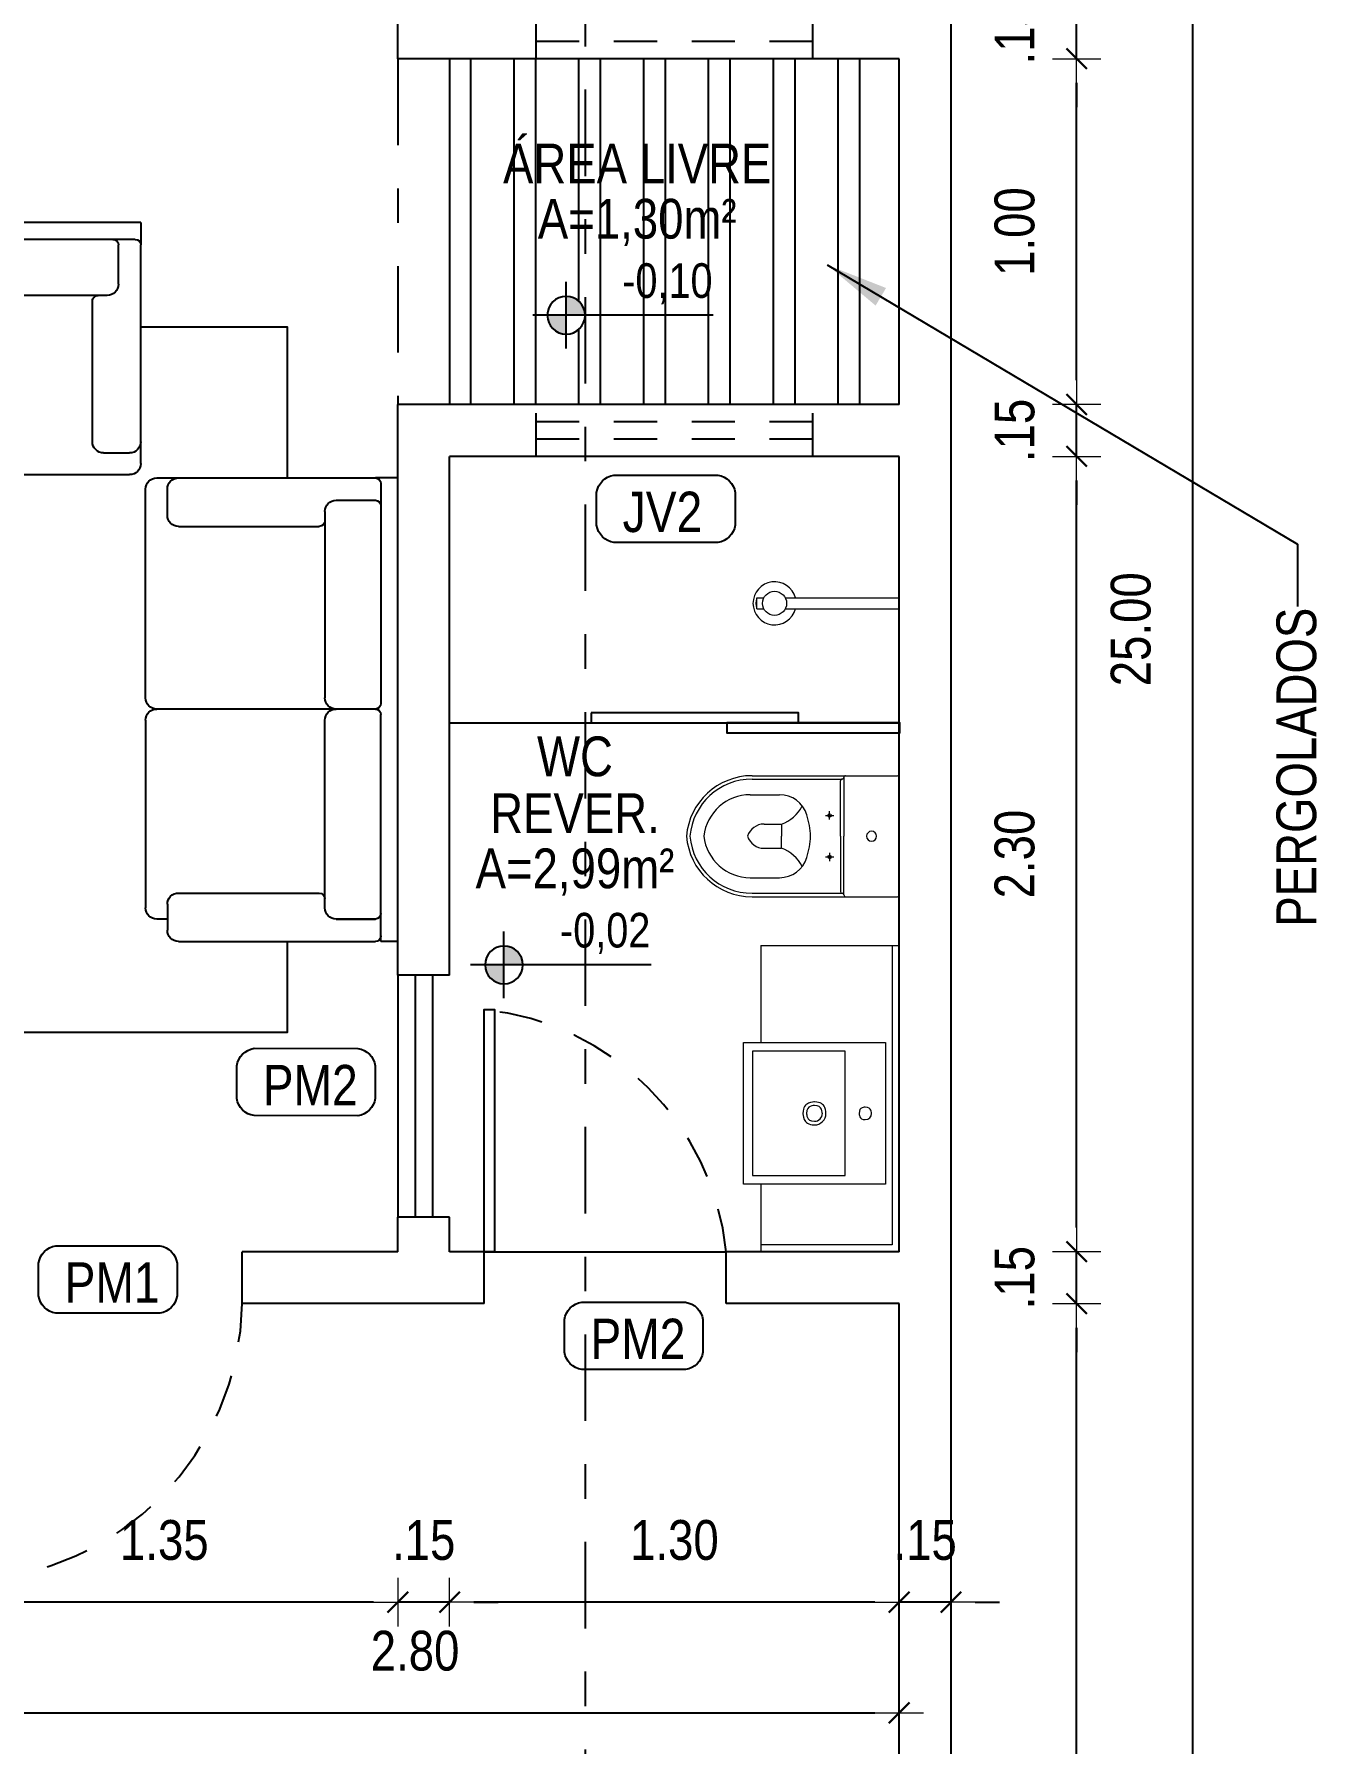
# Model space of a CAD drawing. Extents: x -415 to -176, y -135 to 749.
# Drawn here: x -392.513 to -388.804, y 729.464 to 734.408 of the extents above; entities that cross this region are included whole.
import ezdxf
from ezdxf.enums import TextEntityAlignment as Align

# ---------------------------------------------------------------- set-up
doc = ezdxf.new("R2010")
doc.units = 0
doc.header["$MEASUREMENT"] = 0
doc.header["$PDSIZE"] = -5
doc.linetypes.add('DASHDOT2', pattern=[0.5, 0.25, -0.125, 0, -0.125])
doc.linetypes.add('HIDDEN2', pattern=[0.1875, 0.125, -0.0625])
doc.layers.get('0').update_dxf_attribs({"linetype": 'CONTINUOUS'})
doc.layers.get('Defpoints').update_dxf_attribs({"linetype": 'CONTINUOUS'})
for name, color, linetype in [('AME_FRZ', 7, 'CONTINUOUS'), ('COTA', 7, 'CONTINUOUS'), ('COTAS', 7, 'CONTINUOUS'), ('DIVERSOS', 1, 'CONTINUOUS'), ('E-txt-g', 3, 'CONTINUOUS'), ('Layer1', 7, 'CONTINUOUS'), ('LAYER7', 4, 'CONTINUOUS'), ('TEXTO3', 4, 'CONTINUOUS')]:
    doc.layers.add(name, color=color, linetype=linetype)
for name, color, linetype, lineweight in [('E-Cta-W', 7, 'CONTINUOUS', 20), ('E-Lay-9', 9, 'CONTINUOUS', 9), ('E-Pen-C', 4, 'CONTINUOUS', 15), ('E-Pen-G', 3, 'CONTINUOUS', 30), ('E-Txt-W', 7, 'CONTINUOUS', 20)]:
    doc.layers.add(name, color=color, linetype=linetype, lineweight=lineweight)
doc.styles.add('F2', font='swissc.ttf')
doc.styles.add('REG60', font='romans.shx', dxfattribs={"width": 0.8, "height": 0.15})
doc.styles.add('REG80', font='romans.shx', dxfattribs={"width": 0.8, "height": 0.2})
doc.dimstyles.new('DIMENSION-1', dxfattribs={"dimtxt": 0.11, "dimasz": 0.07, "dimexe": 1, "dimexo": 0, "dimgap": 0.12, "dimtad": 1, "dimzin": 7, "dimdsep": 46, "dimtxsty": 'F2', "dimblk1": 'TRACO', "dimblk2": 'TRACO', "dimsah": 1, "dimcen": 1, "dimse1": 1, "dimse2": 1, "dimclrd": 256, "dimclre": 256, "dimclrt": 6, "dimadec": 0, "dimazin": 0, "dimtfac": 1, "dimtix": 1, "dimtmove": 2, "dimatfit": 3, "dimldrblk": 'TRACO', "dimfxl": 1, "dimtolj": 1, "dimtzin": 0, "dimarcsym": 0})
doc.dimstyles.get("Standard").update_dxf_attribs({"dimtxt": 0.18, "dimasz": 0.18, "dimexe": 0.18, "dimexo": 0.0625, "dimgap": 0.09, "dimtad": 0, "dimtih": 1, "dimtoh": 1, "dimdec": 4, "dimzin": 0, "dimdsep": 46, "dimtxsty": 'Standard', "dimcen": 0.09, "dimadec": 0, "dimazin": 0, "dimtfac": 1, "dimtdec": 4, "dimtofl": 0, "dimtmove": 0, "dimatfit": 3, "dimfxl": 1, "dimtolj": 1, "dimtzin": 0, "dimarcsym": 0})

# ---------------------------------------------------------------- blocks, each defined once
blk = doc.blocks.new('vaso-s')
at = {"color": 8}
for start, end in [(0, 180), (180, 0)]:
    blk.add_arc((0.08, 0), 0.0143, start, end, dxfattribs=at)
at = {"layer": 'E-Lay-9', "color": 8}
for p, q in [((0, 0.17), (0, 0)), ((0.4256, 0.175), (0.005, 0.175)), ((0.16, 0.17), (0.16, 0.17)), ((0.16, 0.17), (0.16, 0)), ((0.4256, 0.165), (0.165, 0.165)), ((0.17, 0), (0.17, 0.16)), ((0.4306, 0.12), (0.3459, 0.12)), ((0.2134, 0.06), (0.1891, 0.06)), ((0.2013, 0.0479), (0.2013, 0.0722)), ((0.3406, 0.035), (0.3406, 0)), ((0.3906, 0.035), (0.3406, 0.035)), ((0, -0.17), (0, 0)), ((0.16, -0.17), (0.16, 0)), ((0.17, 0), (0.17, -0.1601)), ((0.2013, -0.0479), (0.2013, -0.0722)), ((0.3406, -0.035), (0.3406, 0)), ((0.3906, -0.035), (0.3406, -0.035)), ((0.2134, -0.06), (0.1891, -0.06)), ((0.4306, -0.12), (0.3459, -0.12)), ((0.4256, -0.175), (0.005, -0.175)), ((0.16, -0.17), (0.16, -0.17)), ((0.4256, -0.165), (0.165, -0.165))]:
    blk.add_line(p, q, dxfattribs=at)
for centre in [(0.2013, 0.06), (0.2013, -0.06)]:
    blk.add_circle(centre, 0.005, dxfattribs=at)
for centre, radius, start, end in [((0.005, 0.17), 0.005, 90, 180), ((0.155, 0.17), 0.005, 0, 90), ((0.165, 0.17), 0.00495, 180, 270), ((0.165, 0.16), 0.00495, 0, 90), ((0.4256, -0.015), 0.19, 4.5281, 90), ((0.4256, -0.015), 0.18, 4.7802, 90), ((0.3459, 0.0375), 0.0825, 90, 163.0355), ((0.4306, -0.015), 0.135, 6.3794, 90), ((0.518, -0.015), 0.2624, 163.0355, 176.7233), ((0.3754, 0.1358), 0.1066, 206.9395, 250.9647), ((0.3906, -0.015), 0.05, 17.4576, 90), ((0.518, 0.015), 0.2624, 183.2767, 196.9645), ((0.3754, -0.1358), 0.1066, 109.0353, 153.0605), ((0.3906, 0.015), 0.05, 270, 342.5424), ((0.4256, 0.015), 0.19, 270, 355.4719), ((0.4256, 0.015), 0.18, 270, 355.2198), ((0.4306, 0.015), 0.135, 270, 353.6206), ((0.3459, -0.0375), 0.0825, 196.9645, 270), ((0.005, -0.17), 0.005, 180, 270), ((0.155, -0.17), 0.005, 270, 0), ((0.165, -0.17), 0.00495, 90, 180), ((0.165, -0.1601), 0.00495, 270, 0)]:
    blk.add_arc(centre, radius, start, end, dxfattribs=at)
blk = doc.blocks.new('TRACO')
at = {"layer": 'E-Pen-C'}
for p, q in [((0, 1), (0, -1)), ((-1, 0), (1, 0))]:
    blk.add_line(p, q, dxfattribs=at)
at = {"layer": 'E-Pen-G'}
blk.add_line((-0.424, -0.424), (0.424, 0.424), dxfattribs=at)
blk = doc.blocks.new('*D287')
at = {"color": 4, "lineweight": -2}
blk.add_line((-389.498, 727.3071), (-389.498, 730.6671), dxfattribs=at)
at = {"layer": 'Defpoints', "color": 0, "linetype": 'Continuous'}
for p in [(-390.0112, 730.7371), (-389.498, 730.7371), (-390.0112, 727.2371)]:
    blk.add_point(p, dxfattribs=at)
at = {"color": 4, "linetype": 'Continuous', "lineweight": -2, "xscale": 0.07, "yscale": 0.07, "zscale": 0.07}
for p, rotation in [((-389.498, 730.7371), 90), ((-389.498, 727.2371), 270)]:
    blk.add_blockref('TRACO', p, dxfattribs=dict(at, rotation=rotation))
at = {"color": 4, "linetype": 'Continuous', "insert": (-389.677, 728.9871), "char_height": 0.115, "attachment_point": 5, "rotation": 90, "style": 'F2'}
blk.add_mtext('\\A1;3.50', dxfattribs=at)
blk = doc.blocks.new('*D288')
at = {"color": 4, "lineweight": -2}
for p, q in [((-389.498, 730.9571), (-389.498, 731.0271)), ((-389.498, 730.7371), (-389.498, 730.8871)), ((-389.498, 730.6671), (-389.498, 730.5971))]:
    blk.add_line(p, q, dxfattribs=at)
at = {"layer": 'Defpoints', "color": 0, "linetype": 'Continuous'}
for p in [(-390.0112, 730.8871), (-389.498, 730.8871), (-390.0112, 730.7371)]:
    blk.add_point(p, dxfattribs=at)
at = {"color": 4, "linetype": 'Continuous', "lineweight": -2, "xscale": 0.07, "yscale": 0.07, "zscale": 0.07}
for p, rotation in [((-389.498, 730.8871), 270), ((-389.498, 730.7371), 90)]:
    blk.add_blockref('TRACO', p, dxfattribs=dict(at, rotation=rotation))
at = {"color": 4, "linetype": 'Continuous', "insert": (-389.6771, 730.8121), "char_height": 0.115, "attachment_point": 5, "rotation": 90, "style": 'F2'}
blk.add_mtext('\\A1;.15', dxfattribs=at)
blk = doc.blocks.new('*D289')
at = {"color": 4, "lineweight": -2}
blk.add_line((-389.498, 730.9571), (-389.498, 733.1171), dxfattribs=at)
at = {"layer": 'Defpoints', "color": 0, "linetype": 'Continuous'}
for p in [(-390.0112, 733.1871), (-389.498, 733.1871), (-390.0112, 730.8871)]:
    blk.add_point(p, dxfattribs=at)
at = {"color": 4, "linetype": 'Continuous', "lineweight": -2, "xscale": 0.07, "yscale": 0.07, "zscale": 0.07}
for p, rotation in [((-389.498, 733.1871), 90), ((-389.498, 730.8871), 270)]:
    blk.add_blockref('TRACO', p, dxfattribs=dict(at, rotation=rotation))
at = {"color": 4, "linetype": 'Continuous', "insert": (-389.6771, 732.0371), "char_height": 0.115, "attachment_point": 5, "rotation": 90, "style": 'F2'}
blk.add_mtext('\\A1;2.30', dxfattribs=at)
blk = doc.blocks.new('*D290')
at = {"color": 4, "lineweight": -2}
for p, q in [((-389.498, 733.4071), (-389.498, 733.4771)), ((-389.498, 733.1871), (-389.498, 733.3371)), ((-389.498, 733.1171), (-389.498, 733.0471))]:
    blk.add_line(p, q, dxfattribs=at)
at = {"layer": 'Defpoints', "color": 0, "linetype": 'Continuous'}
for p in [(-390.0112, 733.3371), (-389.498, 733.3371), (-390.0112, 733.1871)]:
    blk.add_point(p, dxfattribs=at)
at = {"color": 4, "linetype": 'Continuous', "lineweight": -2, "xscale": 0.07, "yscale": 0.07, "zscale": 0.07}
for p, rotation in [((-389.498, 733.3371), 270), ((-389.498, 733.1871), 90)]:
    blk.add_blockref('TRACO', p, dxfattribs=dict(at, rotation=rotation))
at = {"color": 4, "linetype": 'Continuous', "insert": (-389.6771, 733.2621), "char_height": 0.115, "attachment_point": 5, "rotation": 90, "style": 'F2'}
blk.add_mtext('\\A1;.15', dxfattribs=at)
blk = doc.blocks.new('*D291')
at = {"color": 4, "lineweight": -2}
blk.add_line((-389.498, 733.4071), (-389.498, 734.2671), dxfattribs=at)
at = {"layer": 'Defpoints', "color": 0, "linetype": 'Continuous'}
for p in [(-390.0112, 734.3371), (-389.498, 734.3371), (-390.0112, 733.3371)]:
    blk.add_point(p, dxfattribs=at)
at = {"color": 4, "linetype": 'Continuous', "lineweight": -2, "xscale": 0.07, "yscale": 0.07, "zscale": 0.07}
for p, rotation in [((-389.498, 734.3371), 90), ((-389.498, 733.3371), 270)]:
    blk.add_blockref('TRACO', p, dxfattribs=dict(at, rotation=rotation))
at = {"color": 4, "linetype": 'Continuous', "insert": (-389.6771, 733.8371), "char_height": 0.115, "attachment_point": 5, "rotation": 90, "style": 'F2'}
blk.add_mtext('\\A1;1.00', dxfattribs=at)
blk = doc.blocks.new('*D292')
at = {"color": 4, "lineweight": -2}
for p, q in [((-389.498, 734.5571), (-389.498, 734.6271)), ((-389.498, 734.3371), (-389.498, 734.4871)), ((-389.498, 734.2671), (-389.498, 734.1971))]:
    blk.add_line(p, q, dxfattribs=at)
at = {"layer": 'Defpoints', "color": 0, "linetype": 'Continuous'}
for p in [(-390.0112, 734.4871), (-389.498, 734.4871), (-390.0112, 734.3371)]:
    blk.add_point(p, dxfattribs=at)
at = {"color": 4, "linetype": 'Continuous', "lineweight": -2, "xscale": 0.07, "yscale": 0.07, "zscale": 0.07}
for p, rotation in [((-389.498, 734.4871), 270), ((-389.498, 734.3371), 90)]:
    blk.add_blockref('TRACO', p, dxfattribs=dict(at, rotation=rotation))
at = {"color": 4, "linetype": 'Continuous', "insert": (-389.6771, 734.4121), "char_height": 0.115, "attachment_point": 5, "rotation": 90, "style": 'F2'}
blk.add_mtext('\\A1;.15', dxfattribs=at)
blk = doc.blocks.new('*D303')
at = {"color": 4, "lineweight": -2}
blk.add_line((-389.162, 720.2571), (-389.162, 745.1171), dxfattribs=at)
at = {"layer": 'Defpoints', "color": 0, "linetype": 'Continuous'}
for p in [(-389.8612, 745.1871), (-389.162, 745.1871), (-389.8612, 720.1871)]:
    blk.add_point(p, dxfattribs=at)
at = {"color": 4, "linetype": 'Continuous', "lineweight": -2, "xscale": 0.07, "yscale": 0.07, "zscale": 0.07}
for p, rotation in [((-389.162, 745.1871), 90), ((-389.162, 720.1871), 270)]:
    blk.add_blockref('TRACO', p, dxfattribs=dict(at, rotation=rotation))
at = {"color": 4, "linetype": 'Continuous', "insert": (-389.3411, 732.6871), "char_height": 0.115, "attachment_point": 5, "rotation": 90, "style": 'F2'}
blk.add_mtext('\\A1;25.00', dxfattribs=at)
blk = doc.blocks.new('TXT-AMB75')
at = {"layer": 'E-txt-g', "style": 'REG80', "width": 0.8, "flags": 8}
blk.add_attdef('TXT', text='', height=0.2, dxfattribs=at).set_placement((0.0055, 0.2964), align=Align.CENTER)
at = {"layer": 'E-Txt-W', "style": 'REG60', "width": 0.8, "flags": 8}
blk.add_attdef('TXT', text='', height=0.15, dxfattribs=at).set_placement((0.0055, 0.0271), align=Align.CENTER)
blk = doc.blocks.new('NIVEL')
at = {"layer": 'DIVERSOS'}
h = blk.add_hatch(color=7, dxfattribs=at)
h.paths.add_polyline_path([(0, 0.137, 0.414214), (-0.137, 0), (0, 0)])
h.paths.add_polyline_path([(0, 0), (0, -0.137, 0.414214), (0.137, 0)])
at = {"layer": 'DIVERSOS', "color": 7}
for p, q in [((0, 0.242), (0, -0.242)), ((1.067, 0), (-0.242, 0))]:
    blk.add_line(p, q, dxfattribs=at)
blk.add_circle((0, 0), 0.137, dxfattribs=at)
blk = doc.blocks.new('A$C7AFB675E')
at = {"color": 8}
for p, q in [((3.5035, 3.7432), (3.5035, 3.6832)), ((3.5035, 3.7432), (5.1585, 3.7432)), ((5.1585, 3.7432), (5.1585, 3.6632)), ((3.5035, 3.6832), (3.5635, 3.6832)), ((3.5035, 2.9606), (3.5035, 3.6632)), ((3.5235, 3.6832), (3.6035, 3.6832)), ((3.5835, 3.5232), (3.5835, 3.6632)), ((3.5835, 3.6632), (3.5835, 3.5232)), ((3.6035, 3.6832), (4.3135, 3.6832)), ((4.3335, 3.6632), (4.3335, 3.5232)), ((4.3335, 3.6632), (4.3335, 3.5232)), ((5.0585, 3.6832), (4.3535, 3.6832)), ((5.1385, 3.6832), (5.0585, 3.6832)), ((5.0785, 3.5232), (5.0785, 3.6632)), ((5.1585, 2.8832), (5.1585, 3.6632)), ((3.6235, 3.4832), (4.2935, 3.4832)), ((4.3335, 3.5232), (4.3335, 2.8832)), ((4.3335, 3.5232), (4.3335, 2.8832)), ((5.0385, 3.4832), (4.3735, 3.4832)), ((3.6765, 2.9606), (3.6765, 3.4632)), ((4.9855, 2.9606), (4.9855, 3.4632)), ((3.6365, 2.9206), (3.5435, 2.9206)), ((3.5835, 2.9206), (3.5835, 2.8832)), ((3.5835, 2.9206), (3.5835, 2.8832)), ((5.0255, 2.9206), (5.1185, 2.9206)), ((4.2935, 2.8432), (3.6235, 2.8432)), ((4.3735, 2.8432), (4.9185, 2.8432)), ((4.9185, 2.8432), (5.1185, 2.8432)), ((5.2102, 2.8261), (5.9902, 2.8261)), ((6.0702, 2.8261), (5.9902, 2.8261)), ((6.0702, 2.8261), (6.0702, 0.4261)), ((5.1702, 2.0411), (5.1702, 2.7861)), ((5.2477, 2.6931), (5.2477, 2.7861)), ((6.0102, 2.8061), (6.0102, 2.7261)), ((5.8102, 2.7061), (5.8102, 2.0411)), ((5.8502, 2.7461), (5.9902, 2.7461)), ((6.0102, 2.7261), (6.0102, 2.0211)), ((5.2877, 2.6531), (5.7902, 2.6531)), ((5.1702, 1.2911), (5.1702, 1.9611)), ((5.8502, 2.0011), (5.2102, 2.0011)), ((5.8502, 2.0011), (5.2102, 2.0011)), ((5.8102, 1.9611), (5.8102, 1.2911)), ((5.9902, 2.0011), (5.8502, 2.0011)), ((6.0102, 1.9811), (6.0102, 1.2711)), ((5.8502, 1.2511), (5.2102, 1.2511)), ((5.8502, 1.2511), (5.2102, 1.2511)), ((5.9902, 1.2511), (5.8502, 1.2511)), ((5.9902, 1.2511), (5.8502, 1.2511)), ((6.0102, 0.5261), (6.0102, 1.2311)), ((5.1702, 1.2111), (5.1702, 0.6661)), ((5.8102, 0.5461), (5.8102, 1.2111)), ((5.1702, 0.6661), (5.1702, 0.4661)), ((5.2477, 0.5591), (5.2477, 0.4661)), ((5.2877, 0.5991), (5.7902, 0.5991)), ((5.8502, 0.5061), (5.9902, 0.5061)), ((6.0102, 0.4461), (6.0102, 0.5261)), ((5.2102, 0.4261), (5.9902, 0.4261)), ((6.0702, 0.4261), (5.9902, 0.4261))]:
    blk.add_line(p, q, dxfattribs=at)
at = {"color": 8, "linetype": 'Continuous'}
for points in [[(5.6966, 0.4261), (5.6966, 0.1264), (3.1799, 0.1264), (3.1799, 3.3493), (3.5035, 3.3493)], [(5.1585, 3.3493), (5.6966, 3.3493), (5.6966, 2.8261)]]:
    blk.add_lwpolyline(points, dxfattribs=at)
at = {"color": 8}
for centre, radius, start, end in [((3.5235, 3.6632), 0.02, 90, 180), ((3.6035, 3.6632), 0.02, 90, 180), ((3.6035, 3.6632), 0.02, 90, 180), ((4.3135, 3.6632), 0.02, 0, 90), ((4.3535, 3.6632), 0.02, 90, 180), ((5.0585, 3.6632), 0.02, 0, 90), ((5.1385, 3.6632), 0.02, 0, 90), ((3.6235, 3.5232), 0.04, 180, 270), ((3.6235, 3.5232), 0.04, 180, 270), ((3.6565, 3.4632), 0.02, 0, 90), ((4.2935, 3.5232), 0.04, 270, 0), ((4.3735, 3.5232), 0.04, 180, 270), ((5.0055, 3.4632), 0.02, 90, 180), ((5.0385, 3.5232), 0.04, 270, 0), ((3.5435, 2.9606), 0.04, 180, 270), ((3.6365, 2.9606), 0.04, 270, 0), ((5.0255, 2.9606), 0.04, 180, 270), ((5.1185, 2.9606), 0.04, 270, 0), ((3.6235, 2.8832), 0.04, 180, 270), ((4.2935, 2.8832), 0.04, 270, 0), ((4.3735, 2.8832), 0.04, 180, 270), ((5.1185, 2.8832), 0.04, 270, 0), ((5.2102, 2.7861), 0.04, 90, 180), ((5.2877, 2.7861), 0.04, 90, 180), ((5.9902, 2.8061), 0.02, 0, 90), ((5.2877, 2.6931), 0.04, 180, 270), ((5.8502, 2.7061), 0.04, 90, 180), ((5.9902, 2.7261), 0.02, 0, 90), ((5.7902, 2.6731), 0.02, 270, 0), ((5.2102, 2.0411), 0.04, 180, 270), ((5.8502, 2.0411), 0.04, 180, 270), ((5.9902, 2.0211), 0.02, 270, 0), ((5.2102, 1.9611), 0.04, 90, 180), ((5.8502, 1.9611), 0.04, 90, 180), ((5.9902, 1.9811), 0.02, 0, 90), ((5.2102, 1.2911), 0.04, 180, 270), ((5.8502, 1.2911), 0.04, 180, 270), ((5.2102, 1.2111), 0.04, 90, 180), ((5.8502, 1.2111), 0.04, 90, 180), ((5.9902, 1.2711), 0.02, 270, 0), ((5.9902, 1.2311), 0.02, 0, 90), ((5.2877, 0.5591), 0.04, 90, 180), ((5.7902, 0.5791), 0.02, 0, 90), ((5.8502, 0.5461), 0.04, 180, 270), ((5.9902, 0.5261), 0.02, 270, 0), ((5.2102, 0.4661), 0.04, 180, 270), ((5.2877, 0.4661), 0.04, 180, 270), ((5.9902, 0.4461), 0.02, 270, 0)]:
    blk.add_arc(centre, radius, start, end, dxfattribs=at)
at = {"layer": 'COTA', "color": 8, "linetype": 'Continuous'}
for p, q in [((3.9095, 2.0967), (4.1409, 2.328)), ((3.9095, 1.6833), (4.5543, 2.328)), ((3.9095, 2.1091), (4.1285, 2.328)), ((3.9095, 2.2372), (4.0004, 2.328)), ((3.9095, 1.9603), (4.2773, 2.328)), ((3.9339, 1.5836), (4.6783, 2.328)), ((4.1199, 1.8936), (4.5543, 2.328)), ((4.2997, 1.7965), (4.7151, 2.2119)), ((3.9095, 1.27), (4.7151, 2.0755)), ((3.9574, 1.1773), (4.7151, 1.9349)), ((4.0773, 1.1773), (4.7151, 1.8151)), ((3.9095, 1.6833), (3.9132, 1.687)), ((4.2303, 1.1773), (4.7151, 1.6621)), ((3.9095, 1.4064), (4.0103, 1.5071)), ((4.2344, 1.1773), (4.5766, 1.5195)), ((4.5113, 1.1773), (4.6738, 1.3397)), ((4.6271, 1.1773), (4.7151, 1.2653)), ((4.6779, 1.2116), (4.7151, 1.2488))]:
    blk.add_line(p, q, dxfattribs=at)
at = {"layer": 'E-Lay-9', "color": 8}
for p, q in [((4.7151, 2.328), (3.9095, 2.328)), ((3.9095, 2.328), (3.9095, 1.1773)), ((4.7151, 1.1773), (4.7151, 2.328)), ((3.9095, 1.1773), (4.7151, 1.1773))]:
    blk.add_line(p, q, dxfattribs=at)
blk = doc.blocks.new('Chuveiro')
at = {"layer": 'E-Lay-9', "color": 8}
for p, q in [((-0.0311, 0.0156), (-0.3604, 0.0156)), ((0.0509, 0.0156), (0.0311, 0.0156)), ((0.0509, 0.0156), (0.0509, -0.0156)), ((-0.0311, -0.0156), (-0.3604, -0.0156)), ((0.0509, -0.0156), (0.0311, -0.0156))]:
    blk.add_line(p, q, dxfattribs=at)
blk.add_circle((0, 0), 0.0348, dxfattribs=at)
for centre, radius, start, end in [((0, 0), 0.0624, 194.4775, 165.5225), ((0.0093, 0), 0.0444, 339.4266, 20.5734)]:
    blk.add_arc(centre, radius, start, end, dxfattribs=at)
blk = doc.blocks.new('*D340')
at = {"color": 4, "lineweight": -2}
for p, q in [((-390.0812, 729.8738), (-390.1512, 729.8738)), ((-389.8612, 729.8738), (-390.0112, 729.8738)), ((-389.7912, 729.8738), (-389.7212, 729.8738))]:
    blk.add_line(p, q, dxfattribs=at)
at = {"layer": 'Defpoints', "color": 0, "linetype": 'Continuous'}
for p in [(-390.0112, 730.4275), (-389.8612, 730.3975), (-390.0112, 729.8738)]:
    blk.add_point(p, dxfattribs=at)
at = {"color": 4, "linetype": 'Continuous', "lineweight": -2, "xscale": 0.07, "yscale": 0.07, "zscale": 0.07}
blk.add_blockref('TRACO', (-390.0112, 729.8738), dxfattribs=at)
at = {"color": 4, "linetype": 'Continuous', "lineweight": -2, "xscale": 0.07, "yscale": 0.07, "zscale": 0.07, "rotation": 180}
blk.add_blockref('TRACO', (-389.8612, 729.8738), dxfattribs=at)
at = {"color": 4, "linetype": 'Continuous', "insert": (-389.9362, 730.0528), "char_height": 0.115, "attachment_point": 5, "style": 'F2'}
blk.add_mtext('\\A1;.15', dxfattribs=at)
blk = doc.blocks.new('*D341')
at = {"color": 4, "lineweight": -2}
blk.add_line((-390.0812, 729.8738), (-391.2412, 729.8738), dxfattribs=at)
at = {"layer": 'Defpoints', "color": 0, "linetype": 'Continuous'}
for p in [(-391.3112, 730.5775), (-390.0112, 730.4275), (-391.3112, 729.8738)]:
    blk.add_point(p, dxfattribs=at)
at = {"color": 4, "linetype": 'Continuous', "lineweight": -2, "xscale": 0.07, "yscale": 0.07, "zscale": 0.07, "rotation": 180}
blk.add_blockref('TRACO', (-391.3112, 729.8738), dxfattribs=at)
at = {"color": 4, "linetype": 'Continuous', "lineweight": -2, "xscale": 0.07, "yscale": 0.07, "zscale": 0.07}
blk.add_blockref('TRACO', (-390.0112, 729.8738), dxfattribs=at)
at = {"color": 4, "linetype": 'Continuous', "insert": (-390.6612, 730.0528), "char_height": 0.115, "attachment_point": 5, "style": 'F2'}
blk.add_mtext('\\A1;1.30', dxfattribs=at)
blk = doc.blocks.new('*D342')
at = {"color": 4, "lineweight": -2}
for p, q in [((-391.5312, 729.8738), (-391.6012, 729.8738)), ((-391.3112, 729.8738), (-391.4612, 729.8738)), ((-391.2412, 729.8738), (-391.1712, 729.8738))]:
    blk.add_line(p, q, dxfattribs=at)
at = {"layer": 'Defpoints', "color": 0, "linetype": 'Continuous'}
for p in [(-391.4612, 730.5775), (-391.3112, 730.5775), (-391.4612, 729.8738)]:
    blk.add_point(p, dxfattribs=at)
at = {"color": 4, "linetype": 'Continuous', "lineweight": -2, "xscale": 0.07, "yscale": 0.07, "zscale": 0.07}
blk.add_blockref('TRACO', (-391.4612, 729.8738), dxfattribs=at)
at = {"color": 4, "linetype": 'Continuous', "lineweight": -2, "xscale": 0.07, "yscale": 0.07, "zscale": 0.07, "rotation": 180}
blk.add_blockref('TRACO', (-391.3112, 729.8738), dxfattribs=at)
at = {"color": 4, "linetype": 'Continuous', "insert": (-391.3862, 730.0528), "char_height": 0.115, "attachment_point": 5, "style": 'F2'}
blk.add_mtext('\\A1;.15', dxfattribs=at)
blk = doc.blocks.new('*D343')
at = {"color": 4, "lineweight": -2}
blk.add_line((-391.5312, 729.8738), (-392.7412, 729.8738), dxfattribs=at)
at = {"layer": 'Defpoints', "color": 0, "linetype": 'Continuous'}
for p in [(-391.4612, 730.5775), (-392.8112, 730.4275), (-392.8112, 729.8738)]:
    blk.add_point(p, dxfattribs=at)
at = {"color": 4, "linetype": 'Continuous', "lineweight": -2, "xscale": 0.07, "yscale": 0.07, "zscale": 0.07, "rotation": 180}
blk.add_blockref('TRACO', (-392.8112, 729.8738), dxfattribs=at)
at = {"color": 4, "linetype": 'Continuous', "lineweight": -2, "xscale": 0.07, "yscale": 0.07, "zscale": 0.07}
blk.add_blockref('TRACO', (-391.4612, 729.8738), dxfattribs=at)
at = {"color": 4, "linetype": 'Continuous', "insert": (-392.1362, 730.0528), "char_height": 0.115, "attachment_point": 5, "style": 'F2'}
blk.add_mtext('\\A1;1.35', dxfattribs=at)
blk = doc.blocks.new('*D349')
at = {"color": 4, "lineweight": -2}
blk.add_line((-392.7412, 729.5536), (-390.0812, 729.5536), dxfattribs=at)
at = {"layer": 'Defpoints', "color": 0, "linetype": 'Continuous'}
for p in [(-392.8112, 730.7371), (-390.0112, 730.7371), (-390.0112, 729.5536)]:
    blk.add_point(p, dxfattribs=at)
at = {"color": 4, "linetype": 'Continuous', "lineweight": -2, "xscale": 0.07, "yscale": 0.07, "zscale": 0.07, "rotation": 180}
blk.add_blockref('TRACO', (-392.8112, 729.5536), dxfattribs=at)
at = {"color": 4, "linetype": 'Continuous', "lineweight": -2, "xscale": 0.07, "yscale": 0.07, "zscale": 0.07}
blk.add_blockref('TRACO', (-390.0112, 729.5536), dxfattribs=at)
at = {"color": 4, "linetype": 'Continuous', "insert": (-391.4112, 729.7327), "char_height": 0.115, "attachment_point": 5, "style": 'F2'}
blk.add_mtext('\\A1;2.80', dxfattribs=at)

msp = doc.modelspace()

# ---------------------------------------------------------------- hatches: boundary and pattern name
at = {"linetype": 'HIDDEN2'}
h = msp.add_hatch(dxfattribs=at)
h.set_pattern_fill('ANSI32', color=8, scale=0.5, angle=45, style=0)
h.paths.add_polyline_path([(-391.3112, 734.3371), (-391.3112, 733.3371), (-390.9182, 733.3371), (-390.9182, 733.595), (-390.9193, 733.595, -1), (-391.0289, 733.595, -1), (-390.9193, 733.595), (-390.9193, 734.3371)])
h.paths.add_polyline_path([(-390.0112, 734.3371), (-390.9182, 734.3371), (-390.9182, 733.3371), (-390.0112, 733.3371)])
h.paths.add_polyline_path([(-391.1246, 733.7603), (-390.4131, 733.7603), (-390.4131, 733.967), (-391.1246, 733.967)], flags=9)
h.paths.add_polyline_path([(-391.1662, 733.9396), (-390.3715, 733.9396), (-390.3715, 734.159), (-391.1662, 734.159)], flags=9)
h.paths.add_polyline_path([(-390.842, 733.5963), (-390.5062, 733.5963), (-390.5062, 733.776), (-390.842, 733.776)], flags=24)

# ---------------------------------------------------------------- linework, layer by layer
at = {"layer": 'AME_FRZ', "color": 7, "linetype": 'Continuous'}
for points in [[(-390.9021, 732.4451), (-390.9021, 732.4164), (-390.3021, 732.4164), (-390.3021, 732.4451)], [(-390.5096, 732.4164), (-390.5096, 732.3878), (-390.0096, 732.3878), (-390.0096, 732.4164)]]:
    msp.add_lwpolyline(points, close=True, dxfattribs=at)
at = {"layer": 'COTA', "color": 8, "linetype": 'DASHDOT2'}
msp.add_line((-391.4612, 734.3371), (-391.4612, 733.3371), dxfattribs=at)
at = {"layer": 'COTA', "color": 8, "linetype": 'Continuous'}
msp.add_line((-391.2112, 730.8871), (-390.5112, 730.8871), dxfattribs=at)
at = {"layer": 'COTA', "color": 4, "linetype": 'Continuous'}
for points in [[(-390.4857, 732.9879, -0.331371), (-390.5357, 732.9379), (-390.836, 732.9382, -0.332506), (-390.886, 732.9879), (-390.886, 733.0826, -0.330378), (-390.836, 733.1329), (-390.5357, 733.1326, -0.331371), (-390.4857, 733.0826)], [(-391.5264, 731.3303, -0.331371), (-391.5764, 731.2803), (-391.8767, 731.2806, -0.332506), (-391.9267, 731.3303), (-391.9267, 731.425, -0.330378), (-391.8767, 731.4753), (-391.5764, 731.475, -0.331371), (-391.5264, 731.425)], [(-392.0994, 730.7594, -0.331371), (-392.1494, 730.7094), (-392.4497, 730.7097, -0.332506), (-392.4997, 730.7594), (-392.4997, 730.8541, -0.330378), (-392.4497, 730.9044), (-392.1494, 730.9041, -0.331371), (-392.0994, 730.8541)], [(-390.5788, 730.5963, -0.331371), (-390.6288, 730.5463), (-390.9291, 730.5466, -0.332506), (-390.9791, 730.5963), (-390.9791, 730.691, -0.330378), (-390.9291, 730.7413), (-390.6288, 730.741, -0.331371), (-390.5788, 730.691)]]:
    msp.add_lwpolyline(points, format="xyb", close=True, dxfattribs=at)
at = {"layer": 'COTA', "color": 8, "linetype": 'HIDDEN2'}
for centre, radius, start, end in [((-391.292, 730.8063), 0.7849, 5.9062, 84.0938), ((-392.7236, 730.7492), 0.8125, 271.933, 359.1514)]:
    msp.add_arc(centre, radius, start, end, dxfattribs=at)
at = {"layer": 'E-Lay-9', "color": 8}
for p, q in [((-390.4112, 731.7723), (-390.4112, 731.4921)), ((-390.4112, 731.7723), (-390.0112, 731.7723)), ((-390.0312, 731.7723), (-390.0312, 730.9071)), ((-390.4112, 731.0821), (-390.4112, 730.8871)), ((-390.0312, 730.9071), (-390.4112, 730.9071))]:
    msp.add_line(p, q, dxfattribs=at)
for points in [[(-390.4612, 731.4921), (-390.0512, 731.4921), (-390.0512, 731.0821), (-390.4612, 731.0821)], [(-390.167, 731.1073), (-390.167, 731.4668), (-390.4356, 731.4668), (-390.4356, 731.1073)]]:
    msp.add_lwpolyline(points, close=True, dxfattribs=at)
for points in [[(-390.2562, 731.3204), (-390.2562, 731.3204), (-390.2746, 731.3204), (-390.2895, 731.3055), (-390.2895, 731.2871)], [(-390.2895, 731.2871), (-390.2895, 731.2871), (-390.2895, 731.2687), (-390.2746, 731.2538), (-390.2562, 731.2538)], [(-390.2562, 731.3099), (-390.2562, 731.3099), (-390.2688, 731.3099), (-390.279, 731.2997), (-390.279, 731.2871)], [(-390.279, 731.2871), (-390.279, 731.2871), (-390.279, 731.2745), (-390.2688, 731.2643), (-390.2562, 731.2643)], [(-390.2229, 731.2871), (-390.2229, 731.2871), (-390.2229, 731.3055), (-390.2378, 731.3204), (-390.2562, 731.3204)], [(-390.2334, 731.2871), (-390.2334, 731.2871), (-390.2334, 731.2997), (-390.2436, 731.3099), (-390.2562, 731.3099)], [(-390.2562, 731.2538), (-390.2378, 731.2538), (-390.2229, 731.2687), (-390.2229, 731.2871)], [(-390.2562, 731.2643), (-390.2436, 731.2643), (-390.2334, 731.2745), (-390.2334, 731.2871)], [(-390.1091, 731.305), (-390.1091, 731.305), (-390.119, 731.305), (-390.1271, 731.297), (-390.1271, 731.2871)], [(-390.1271, 731.2871), (-390.1271, 731.2871), (-390.1271, 731.2772), (-390.119, 731.2691), (-390.1091, 731.2691)], [(-390.0912, 731.2871), (-390.0912, 731.2871), (-390.0912, 731.297), (-390.0992, 731.305), (-390.1091, 731.305)], [(-390.1091, 731.2691), (-390.0992, 731.2691), (-390.0912, 731.2772), (-390.0912, 731.2871)]]:
    msp.add_open_spline(points, degree=3, dxfattribs=at)
at = {"layer": 'Layer1', "color": 8, "linetype": 'Continuous'}
msp.add_line((-391.3112, 732.4164), (-390.0096, 732.4164), dxfattribs=at)
at = {"layer": 'TEXTO3', "color": 2, "linetype": 'DASHDOT2'}
msp.add_line((-390.9182, 711.7978), (-390.9182, 746.5191), dxfattribs=at)
at = {"layer": 'TEXTO3', "color": 5}
for p, q in [((-389.8612, 720.1871), (-389.8612, 745.1871)), ((-391.4612, 734.3371), (-391.4612, 736.8871)), ((-390.0112, 734.3371), (-391.4612, 734.3371)), ((-390.0112, 733.3371), (-390.0112, 734.3371)), ((-390.0112, 733.3371), (-391.4612, 733.3371)), ((-391.4612, 731.6871), (-391.4612, 733.3371)), ((-390.0112, 733.1871), (-391.3112, 733.1871)), ((-391.3112, 731.6871), (-391.3112, 733.1871)), ((-390.0112, 730.8871), (-390.0112, 733.1871)), ((-391.3112, 731.6871), (-391.4612, 731.6871)), ((-391.4612, 730.8871), (-391.4612, 730.9871)), ((-391.3112, 730.9871), (-391.4612, 730.9871)), ((-391.3112, 730.8871), (-391.3112, 730.9871)), ((-391.4612, 730.8871), (-391.9112, 730.8871)), ((-391.9112, 730.7371), (-391.9112, 730.8871)), ((-391.2112, 730.8871), (-391.3112, 730.8871)), ((-391.2112, 730.7371), (-391.2112, 730.8871)), ((-390.0112, 730.8871), (-390.5112, 730.8871)), ((-390.5112, 730.7371), (-390.5112, 730.8871)), ((-391.2112, 730.7371), (-391.9112, 730.7371)), ((-390.0112, 730.7371), (-390.5112, 730.7371)), ((-390.0112, 727.2371), (-390.0112, 730.7371))]:
    msp.add_line(p, q, dxfattribs=at)
at = {"layer": 'TEXTO3', "color": 8, "linetype": 'HIDDEN2'}
for p, q in [((-391.0612, 734.3371), (-391.0612, 734.4871)), ((-390.2612, 734.3371), (-390.2612, 734.4871)), ((-390.2612, 734.3871), (-391.0612, 734.3871)), ((-391.0612, 733.1871), (-391.0612, 733.3371)), ((-390.2612, 733.1871), (-390.2612, 733.3371)), ((-390.2612, 733.2871), (-391.0612, 733.2871)), ((-390.2612, 733.2371), (-391.0612, 733.2371))]:
    msp.add_line(p, q, dxfattribs=at)
at = {"layer": 'TEXTO3', "color": 8}
for p, q in [((-391.3112, 734.3371), (-391.3112, 733.3371)), ((-391.4612, 731.6871), (-391.4612, 730.9871))]:
    msp.add_line(p, q, dxfattribs=at)
at = {"layer": 'TEXTO3', "color": 7}
for p, q in [((-391.4112, 731.6871), (-391.4112, 730.9871)), ((-391.3612, 731.6871), (-391.3612, 730.9871))]:
    msp.add_line(p, q, dxfattribs=at)
msp.add_lwpolyline([(-391.2112, 730.8871), (-391.2112, 731.5871), (-391.1812, 731.5871), (-391.1812, 730.8871)], close=True, dxfattribs=at)

# ---------------------------------------------------------------- block references
ref = msp.add_blockref('TXT-AMB75', (-390.7728, 733.7602), dxfattribs=dict(xscale=0.7290000000000001, yscale=0.7290000000000001, zscale=0.7290000000000001))
ref.add_attrib('TXT', 'ÁREA LIVRE', dxfattribs={"layer": 'E-txt-g', "color": 2, "height": 0.115, "style": 'F2'}).set_placement((-390.7688, 733.9763), align=Align.CENTER)
ref.add_attrib('TXT', 'A=1,30m²', dxfattribs={"layer": 'E-Txt-W', "height": 0.115, "style": 'F2'}).set_placement((-390.7688, 733.8168), align=Align.CENTER)
ref = msp.add_blockref('TXT-AMB75', (-390.9527, 732.046), dxfattribs=dict(xscale=0.7290000000000001, yscale=0.7290000000000001, zscale=0.7290000000000001))
ref.add_attrib('TXT', 'WC', dxfattribs={"layer": 'E-txt-g', "color": 2, "height": 0.115, "style": 'F2'}).set_placement((-390.9487, 732.2621), align=Align.CENTER)
ref = msp.add_blockref('TXT-AMB75', (-390.9527, 731.8817), dxfattribs=dict(xscale=0.7290000000000001, yscale=0.7290000000000001, zscale=0.7290000000000001))
ref.add_attrib('TXT', 'REVER.', dxfattribs={"layer": 'E-txt-g', "color": 2, "height": 0.115, "style": 'F2'}).set_placement((-390.9487, 732.0978), align=Align.CENTER)
ref.add_attrib('TXT', 'A=2,99m²', dxfattribs={"layer": 'E-Txt-W', "height": 0.115, "style": 'F2'}).set_placement((-390.9487, 731.9383), align=Align.CENTER)
at = {"layer": 'COTAS', "ltscale": 0.35, "xscale": -0.81, "yscale": 0.81, "zscale": 0.81, "rotation": 270}
msp.add_blockref('A$C7AFB675E', (-394.4932, 728.9464), dxfattribs=at)
at = {"layer": 'E-Lay-9', "color": 7, "rotation": 180}
msp.add_blockref('Chuveiro', (-390.3716, 732.7621), dxfattribs=at)
at = {"layer": 'E-Lay-9', "rotation": 180}
msp.add_blockref('vaso-s', (-390.0112, 732.0887), dxfattribs=at)
at = {"layer": 'LAYER7', "color": 7, "linetype": 'Continuous', "xscale": -0.3985866620477118, "yscale": 0.3985866620477118, "zscale": 0.3985866620477118, "rotation": 180}
for p in [(-390.9741, 733.595), (-391.154, 731.7165)]:
    msp.add_blockref('NIVEL', p, dxfattribs=at)

# ---------------------------------------------------------------- texts
at = {"color": 7, "linetype": 'Continuous', "style": 'F2'}
for s, p in [('-0,10', (-390.812, 733.7454)), ('-0,02', (-390.9919, 731.8669))]:
    msp.add_text(s, height=0.1, dxfattribs=at).set_placement(p, align=Align.TOP_LEFT)
at = {"color": 4, "linetype": 'Continuous', "style": 'F2'}
msp.add_text('PERGOLADOS', height=0.115, rotation=90, dxfattribs=at).set_placement((-388.8052, 731.8271))
at = {"layer": 'Layer1', "color": 4, "linetype": 'Continuous', "style": 'F2'}
for s, p in [('JV2', (-390.8109, 733.0849, 1.712)), ('PM2', (-391.8516, 731.4273, 1.712)), ('PM1', (-392.4246, 730.8564, 1.712)), ('PM2', (-390.904, 730.6933, 1.712))]:
    msp.add_text(s, height=0.11659, dxfattribs=at).set_placement(p, align=Align.TOP_LEFT)

# ---------------------------------------------------------------- dimensions: what is measured, and where the dimension line sits
at = {"color": 8, "linetype": 'Continuous'}
for base, p1, p2, picture, middle in [((-389.162, 745.1871), (-389.8612, 720.1871), (-389.8612, 745.1871), '*D303', (-389.3411, 732.6871)), ((-389.498, 734.4871), (-390.0112, 734.3371), (-390.0112, 734.4871), '*D292', (-389.6771, 734.4121)), ((-389.498, 734.3371), (-390.0112, 733.3371), (-390.0112, 734.3371), '*D291', (-389.6771, 733.8371)), ((-389.498, 733.3371), (-390.0112, 733.1871), (-390.0112, 733.3371), '*D290', (-389.6771, 733.2621)), ((-389.498, 733.1871), (-390.0112, 730.8871), (-390.0112, 733.1871), '*D289', (-389.6771, 732.0371)), ((-389.498, 730.8871), (-390.0112, 730.7371), (-390.0112, 730.8871), '*D288', (-389.6771, 730.8121)), ((-389.498, 730.7371), (-390.0112, 727.2371), (-390.0112, 730.7371), '*D287', (-389.677, 728.9871))]:
    dim = msp.add_linear_dim(base=base, p1=p1, p2=p2, angle=90, dimstyle='DIMENSION-1', override={"dimtxt": 0.115, "dimclrd": 4, "dimclrt": 4, "dimadec": 8, "dimfxl": 0.04, "dimfxlon": 1}, dxfattribs=at)
    dim.commit()
    dim.dimension.update_dxf_attribs({"geometry": picture, "text_midpoint": middle})
for base, p1, p2, picture, middle in [((-390.0112, 729.5536), (-392.8112, 730.7371), (-390.0112, 730.7371), '*D349', (-391.4112, 729.7327)), ((-392.8112, 729.8738), (-391.4612, 730.5775), (-392.8112, 730.4275), '*D343', (-392.1362, 730.0528)), ((-391.4612, 729.8738), (-391.3112, 730.5775), (-391.4612, 730.5775), '*D342', (-391.3862, 730.0528)), ((-391.3112, 729.8738), (-390.0112, 730.4275), (-391.3112, 730.5775), '*D341', (-390.6612, 730.0528)), ((-390.0112, 729.8738), (-389.8612, 730.3975), (-390.0112, 730.4275), '*D340', (-389.9362, 730.0528))]:
    dim = msp.add_linear_dim(base=base, p1=p1, p2=p2, dimstyle='DIMENSION-1', override={"dimtxt": 0.115, "dimclrd": 4, "dimclrt": 4, "dimadec": 8, "dimfxl": 0.04, "dimfxlon": 1}, dxfattribs=at)
    dim.commit()
    dim.dimension.update_dxf_attribs({"geometry": picture, "text_midpoint": middle})

# ---------------------------------------------------------------- leaders
at = {"layer": 'E-Cta-W', "color": 4, "annotation_type": 0, "has_hookline": 1, "hookline_direction": 0, "horizontal_direction": (0, -1, 0)}
msp.add_leader([(-390.219, 733.7405), (-388.8596, 732.933), (-388.8596, 732.753)], dimstyle='Standard', dxfattribs=at)

doc.saveas('drawing.dxf')
